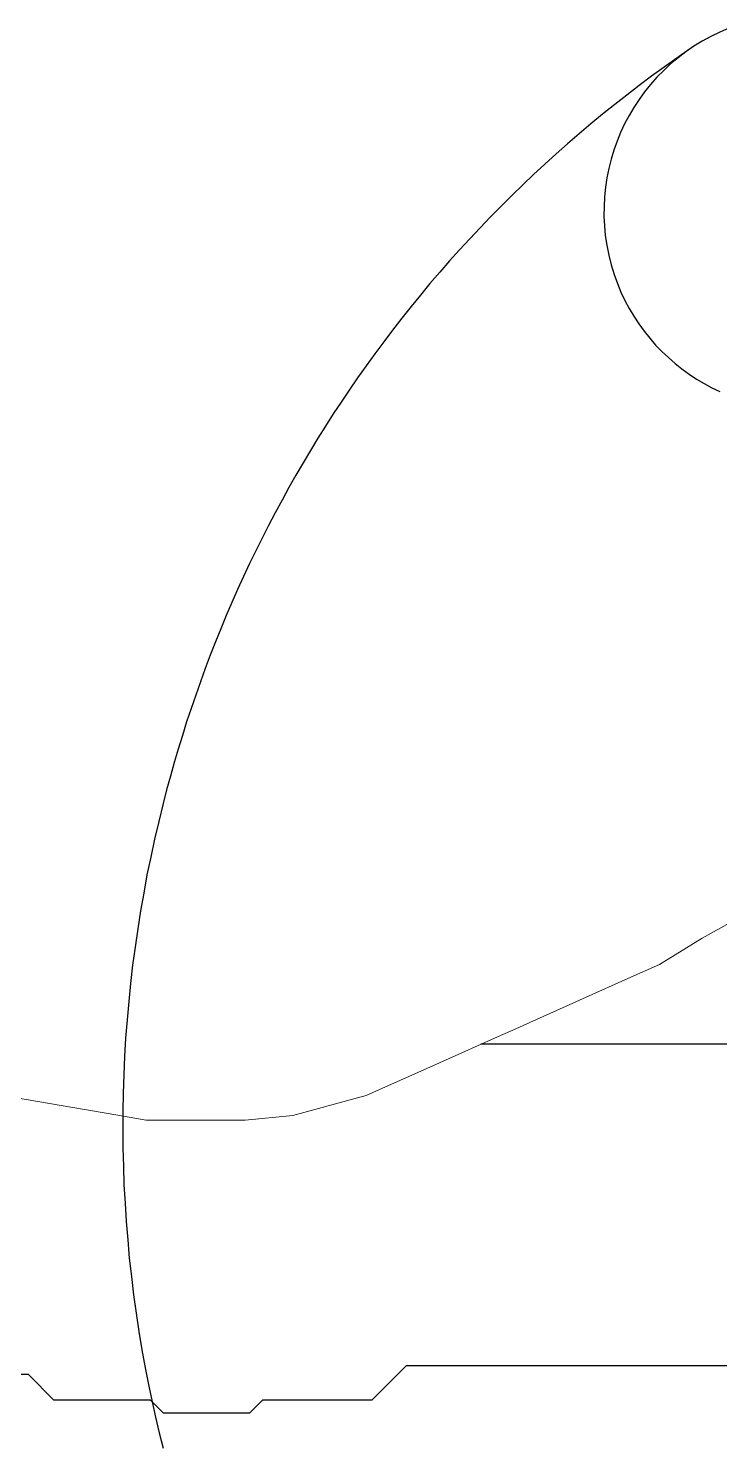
# Model space of a CAD drawing. Header units: millimetres. Extents: x -2078669 to -1085629, y -5987148 to 310365.
# Drawn here: x -1705408 to -1691811, y -1972219 to -1944432 of the extents above; entities that cross this region are included whole.
import ezdxf

# ---------------------------------------------------------------- set-up
doc = ezdxf.new("R2010")
doc.units = ezdxf.units.MM
doc.header["$LTSCALE"] = 500
doc.layers.get('Defpoints').update_dxf_attribs({"color": 153})
for name, color, linetype, lineweight in [('D-BGD', 7, 'Continuous', 13), ('D-BYP-STR2', 6, 'Continuous', 25), ('D-BYP-STR8', 5, 'Continuous', 25), ('D-BYP-STRA', 1, 'Continuous', 25)]:
    doc.layers.add(name, color=color, linetype=linetype, lineweight=lineweight)

# ---------------------------------------------------------------- blocks, each defined once
blk = doc.blocks.new('A$Cfbd0cdc3')
at = {"layer": 'Defpoints'}
for points in [[(4768, 17571), (4696, 17540), (4625, 17506), (4557, 17469), (4492, 17429), (4428, 17385), (4368, 17339), (4310, 17291), (4255, 17239), (4202, 17186), (4152, 17130), (4105, 17071), (4062, 17011), (4021, 16949), (3983, 16885), (3948, 16819), (3916, 16751), (3888, 16683), (3863, 16612), (3841, 16541), (3823, 16468), (3808, 16395), (3797, 16321), (3790, 16246), (3786, 16170), (3785, 16094), (3789, 16018), (3796, 15941), (3808, 15864), (3823, 15787), (3842, 15711), (3866, 15635), (3891, 15565), (3919, 15497), (3950, 15431), (3984, 15367), (4021, 15306), (4060, 15246), (4102, 15188), (4146, 15133), (4192, 15080), (4241, 15029), (4292, 14981), (4345, 14935), (4399, 14892), (4456, 14851), (4514, 14812), (4574, 14777), (4635, 14744), (4698, 14714)], [(4459, 17407), (4358, 17337), (4259, 17266), (4160, 17194), (4062, 17120), (3965, 17046), (3870, 16971), (3775, 16895), (3682, 16819), (3590, 16741), (3499, 16662), (3409, 16583), (3320, 16502), (3232, 16421), (3146, 16339), (3060, 16256), (2976, 16172), (2893, 16087), (2811, 16002), (2730, 15916), (2650, 15829), (2571, 15741), (2494, 15652), (2417, 15563), (2342, 15473), (2268, 15382), (2195, 15290), (2123, 15198), (2053, 15105), (1983, 15011), (1915, 14917), (1848, 14822), (1782, 14726), (1718, 14632), (1656, 14538), (1595, 14443), (1535, 14347), (1477, 14251), (1419, 14154), (1362, 14057), (1307, 13959), (1253, 13860), (1199, 13761), (1147, 13662), (1096, 13562), (1047, 13462), (998, 13361), (950, 13259), (904, 13157), (859, 13055), (815, 12952), (772, 12849), (730, 12746), (689, 12642), (649, 12537), (611, 12432), (574, 12327), (538, 12222), (503, 12116), (469, 12010), (436, 11903), (405, 11796), (375, 11689), (345, 11582), (317, 11474), (283, 11334), (250, 11194), (220, 11054), (191, 10913), (165, 10771), (140, 10630), (118, 10488), (97, 10345), (78, 10203), (62, 10060), (47, 9917), (34, 9773), (23, 9630), (15, 9486), (8, 9342), (3, 9198), (1, 9054), (0, 8910), (1, 8766), (5, 8621), (10, 8477), (18, 8332), (27, 8188), (39, 8044), (52, 7900), (68, 7755), (86, 7611), (106, 7468), (127, 7324), (151, 7180), (177, 7037), (205, 6894), (231, 6771), (258, 6649), (287, 6527), (317, 6406)]]:
    blk.add_lwpolyline(points, dxfattribs=at)

msp = doc.modelspace()

# ---------------------------------------------------------------- linework, layer by layer
at = {"layer": 'D-BGD', "linetype": 'Continuous', "lineweight": 13, "elevation": 708000}
msp.add_lwpolyline([(-1691553.1, -1961988.5), (-1692155.7, -1962317.6), (-1692994.9, -1962837.7), (-1693615.8, -1963115), (-1694436.6, -1963481.4), (-1695546, -1963976.7), (-1695878.4, -1964125.1), (-1696124.3, -1964234.9), (-1697320.1, -1964768.8), (-1698632.8, -1965354.9), (-1698761.9, -1965412.5), (-1698936.3, -1965460.1), (-1700203.6, -1965806.2), (-1701141.3, -1965899.6), (-1701645.4, -1965899.6), (-1702326.6, -1965899.6), (-1703087.1, -1965899.6), (-1703649.8, -1965802.1), (-1704528.9, -1965649.6), (-1705716.9, -1965443.6)], dxfattribs=at)
at = {"layer": 'D-BYP-STR2'}
msp.add_line((-1696506.9, -1964399.6, 708000), (-1628403.4, -1964399.6, 708000), dxfattribs=at)
at = {"layer": 'D-BYP-STRA', "ltscale": 1500}
for p, q in [((-1705404.4, -1970899.6, 708000), (-1724153.4, -1970899.6, 708000)), ((-1704904.4, -1971399.6, 708000), (-1705404.4, -1970899.6, 708000)), ((-1697978.4, -1970724.6, 708000), (-1698653.4, -1971399.6, 708000)), ((-1656903.4, -1970724.6, 708000), (-1697978.4, -1970724.6, 708000)), ((-1703007, -1971399.6, 708000), (-1704904.4, -1971399.6, 708000)), ((-1703007, -1971399.6, 708000), (-1702757, -1971649.6, 708000)), ((-1701049.9, -1971649.6, 708000), (-1700799.9, -1971399.6, 708000)), ((-1698653.4, -1971399.6, 708000), (-1700799.9, -1971399.6, 708000)), ((-1702757, -1971649.6, 708000), (-1701049.9, -1971649.6, 708000))]:
    msp.add_line(p, q, dxfattribs=at)

# ---------------------------------------------------------------- block references
at = {"layer": 'D-BYP-STR8', "xscale": 2.5, "yscale": 2.5, "zscale": 2.5}
msp.add_blockref('A$Cfbd0cdc3', (-1703550.6, -1988359.2, 708000), dxfattribs=at)

doc.saveas('drawing.dxf')
